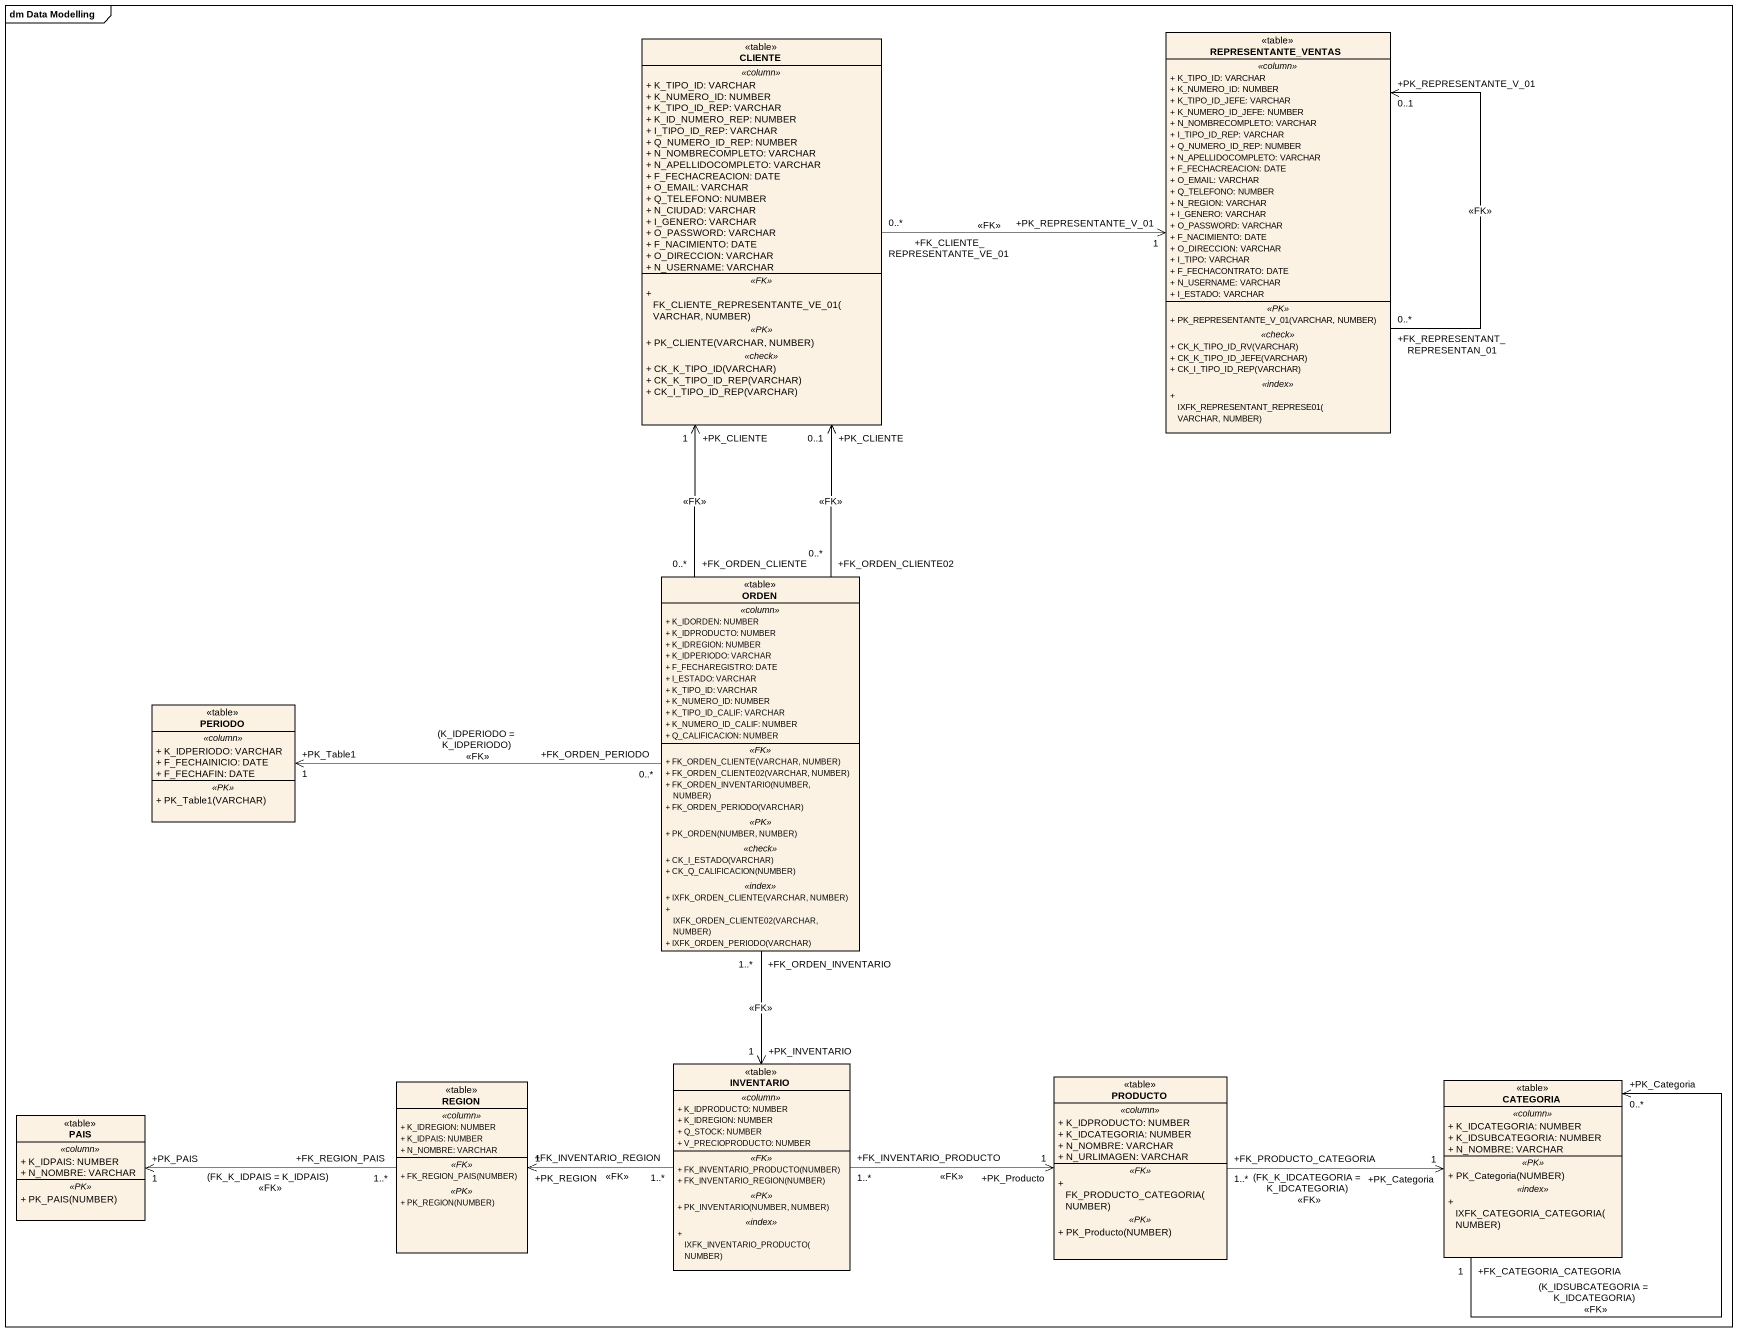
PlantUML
@startuml
mainframe dm Data Modelling
hide circle
hide empty members
skinparam classAttributeIconSize 0
class CLIENTE <<table>> {
  .. <<column>> ..
  + K_TIPO_ID: VARCHAR
  + K_NUMERO_ID: NUMBER
  + K_TIPO_ID_REP: VARCHAR
  + K_ID_NUMERO_REP: NUMBER
  + I_TIPO_ID_REP: VARCHAR
  + Q_NUMERO_ID_REP: NUMBER
  + N_NOMBRECOMPLETO: VARCHAR
  + N_APELLIDOCOMPLETO: VARCHAR
  + F_FECHACREACION: DATE
  + O_EMAIL: VARCHAR
  + Q_TELEFONO: NUMBER
  + N_CIUDAD: VARCHAR
  + I_GENERO: VARCHAR
  + O_PASSWORD: VARCHAR
  + F_NACIMIENTO: DATE
  + O_DIRECCION: VARCHAR
  + N_USERNAME: VARCHAR
  .. <<FK>> ..
  + FK_CLIENTE_REPRESENTANTE_VE_01(VARCHAR, NUMBER)
  .. <<PK>> ..
  + PK_CLIENTE(VARCHAR, NUMBER)
  .. <<check>> ..
  + CK_K_TIPO_ID(VARCHAR)
  + CK_K_TIPO_ID_REP(VARCHAR)
  + CK_I_TIPO_ID_REP(VARCHAR)
}
class REPRESENTANTE_VENTAS <<table>> {
  .. <<column>> ..
  + K_TIPO_ID: VARCHAR
  + K_NUMERO_ID: NUMBER
  + K_TIPO_ID_JEFE: VARCHAR
  + K_NUMERO_ID_JEFE: NUMBER
  + N_NOMBRECOMPLETO: VARCHAR
  + I_TIPO_ID_REP: VARCHAR
  + Q_NUMERO_ID_REP: NUMBER
  + N_APELLIDOCOMPLETO: VARCHAR
  + F_FECHACREACION: DATE
  + O_EMAIL: VARCHAR
  + Q_TELEFONO: NUMBER
  + N_REGION: VARCHAR
  + I_GENERO: VARCHAR
  + O_PASSWORD: VARCHAR
  + F_NACIMIENTO: DATE
  + O_DIRECCION: VARCHAR
  + I_TIPO: VARCHAR
  + F_FECHACONTRATO: DATE
  + N_USERNAME: VARCHAR
  + I_ESTADO: VARCHAR
  .. <<PK>> ..
  + PK_REPRESENTANTE_V_01(VARCHAR, NUMBER)
  .. <<check>> ..
  + CK_K_TIPO_ID_RV(VARCHAR)
  + CK_K_TIPO_ID_JEFE(VARCHAR)
  + CK_I_TIPO_ID_REP(VARCHAR)
  .. <<index>> ..
  + IXFK_REPRESENTANT_REPRESE01(VARCHAR, NUMBER)
}
class ORDEN <<table>> {
  .. <<column>> ..
  + K_IDORDEN: NUMBER
  + K_IDPRODUCTO: NUMBER
  + K_IDREGION: NUMBER
  + K_IDPERIODO: VARCHAR
  + F_FECHAREGISTRO: DATE
  + I_ESTADO: VARCHAR
  + K_TIPO_ID: VARCHAR
  + K_NUMERO_ID: NUMBER
  + K_TIPO_ID_CALIF: VARCHAR
  + K_NUMERO_ID_CALIF: NUMBER
  + Q_CALIFICACION: NUMBER
  .. <<FK>> ..
  + FK_ORDEN_CLIENTE(VARCHAR, NUMBER)
  + FK_ORDEN_CLIENTE02(VARCHAR, NUMBER)
  + FK_ORDEN_INVENTARIO(NUMBER, NUMBER)
  + FK_ORDEN_PERIODO(VARCHAR)
  .. <<PK>> ..
  + PK_ORDEN(NUMBER, NUMBER)
  .. <<check>> ..
  + CK_I_ESTADO(VARCHAR)
  + CK_Q_CALIFICACION(NUMBER)
  .. <<index>> ..
  + IXFK_ORDEN_CLIENTE(VARCHAR, NUMBER)
  + IXFK_ORDEN_CLIENTE02(VARCHAR, NUMBER)
  + IXFK_ORDEN_PERIODO(VARCHAR)
}
class PERIODO <<table>> {
  .. <<column>> ..
  + K_IDPERIODO: VARCHAR
  + F_FECHAINICIO: DATE
  + F_FECHAFIN: DATE
  .. <<PK>> ..
  + PK_Table1(VARCHAR)
}
class REGION <<table>> {
  .. <<column>> ..
  + K_IDREGION: NUMBER
  + K_IDPAIS: NUMBER
  + N_NOMBRE: VARCHAR
  .. <<FK>> ..
  + FK_REGION_PAIS(NUMBER)
  .. <<PK>> ..
  + PK_REGION(NUMBER)
}
class INVENTARIO <<table>> {
  .. <<column>> ..
  + K_IDPRODUCTO: NUMBER
  + K_IDREGION: NUMBER
  + Q_STOCK: NUMBER
  + V_PRECIOPRODUCTO: NUMBER
  .. <<FK>> ..
  + FK_INVENTARIO_PRODUCTO(NUMBER)
  + FK_INVENTARIO_REGION(NUMBER)
  .. <<PK>> ..
  + PK_INVENTARIO(NUMBER, NUMBER)
  .. <<index>> ..
  + IXFK_INVENTARIO_PRODUCTO(NUMBER)
}
class PRODUCTO <<table>> {
  .. <<column>> ..
  + K_IDPRODUCTO: NUMBER
  + K_IDCATEGORIA: NUMBER
  + N_NOMBRE: VARCHAR
  + N_URLIMAGEN: VARCHAR
  .. <<FK>> ..
  + FK_PRODUCTO_CATEGORIA(NUMBER)
  .. <<PK>> ..
  + PK_Producto(NUMBER)
}
class CATEGORIA <<table>> {
  .. <<column>> ..
  + K_IDCATEGORIA: NUMBER
  + K_IDSUBCATEGORIA: NUMBER
  + N_NOMBRE: VARCHAR
  .. <<PK>> ..
  + PK_Categoria(NUMBER)
  .. <<index>> ..
  + IXFK_CATEGORIA_CATEGORIA(NUMBER)
}
class PAIS <<table>> {
  .. <<column>> ..
  + K_IDPAIS: NUMBER
  + N_NOMBRE: VARCHAR
  .. <<PK>> ..
  + PK_PAIS(NUMBER)
}
CLIENTE "+FK_CLIENTE_REPRESENTANTE_VE_01\n0..*" -right-> "+PK_REPRESENTANTE_V_01\n1" REPRESENTANTE_VENTAS : <<FK>>
REPRESENTANTE_VENTAS "+FK_REPRESENTANT_REPRESENTAN_01\n0..*" --> "+PK_REPRESENTANTE_V_01\n0..1" REPRESENTANTE_VENTAS : <<FK>>
ORDEN "+FK_ORDEN_CLIENTE\n0..*" -up-> "+PK_CLIENTE\n1" CLIENTE : <<FK>>
ORDEN "+FK_ORDEN_CLIENTE02\n0..*" -up-> "+PK_CLIENTE\n0..1" CLIENTE : <<FK>>
ORDEN "+FK_ORDEN_PERIODO\n0..*" -left-> "+PK_Table1\n1" PERIODO : (K_IDPERIODO = K_IDPERIODO)\n<<FK>>
ORDEN "+FK_ORDEN_INVENTARIO\n1..*" --> "+PK_INVENTARIO\n1" INVENTARIO : <<FK>>
REGION "+FK_REGION_PAIS\n1..*" -left-> "+PK_PAIS\n1" PAIS : (FK_K_IDPAIS = K_IDPAIS)\n<<FK>>
INVENTARIO "+FK_INVENTARIO_REGION\n1..*" -left-> "+PK_REGION\n1" REGION : <<FK>>
INVENTARIO "+FK_INVENTARIO_PRODUCTO\n1..*" -right-> "+PK_Producto\n1" PRODUCTO : <<FK>>
PRODUCTO "+FK_PRODUCTO_CATEGORIA\n1..*" -right-> "+PK_Categoria\n1" CATEGORIA : (FK_K_IDCATEGORIA = K_IDCATEGORIA)\n<<FK>>
CATEGORIA "+FK_CATEGORIA_CATEGORIA\n1" --> "+PK_Categoria\n0..*" CATEGORIA : (K_IDSUBCATEGORIA = K_IDCATEGORIA)\n<<FK>>
@enduml
